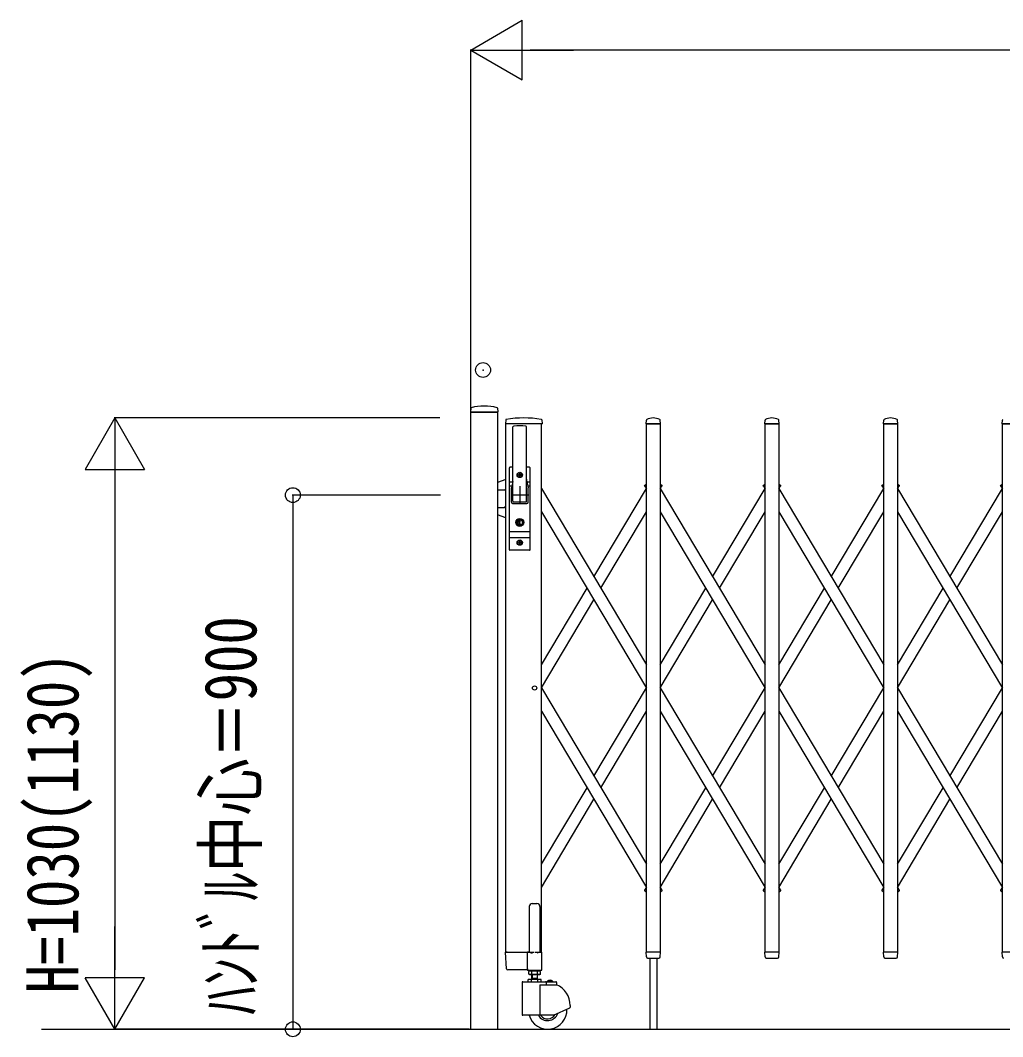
# Model space of a CAD drawing. Units: millimetres, scale not verified. Extents: x -16820 to 16820, y -11880 to 11880.
# Drawn here: x -4073 to -2418, y 5468 to 7180 of the extents above; entities that cross this region are included whole.
import ezdxf
from ezdxf.enums import TextEntityAlignment as Align

# ---------------------------------------------------------------- set-up
doc = ezdxf.new("R2010")
doc.units = ezdxf.units.MM
doc.header["$LTSCALE"] = 50
doc.header["$PDMODE"] = 32
doc.header["$PDSIZE"] = 25
for name, color, linetype in [('0-2_YKK_12', 2, 'Continuous'), ('0-3_YKK_13', 4, 'Continuous'), ('0-4_YKK_A1', 4, 'Continuous'), ('0-5_YKK_D', 6, 'Continuous')]:
    doc.layers.add(name, color=color, linetype=linetype)
doc.styles.add('ＭＳ ゴシック', font='')
doc.styles.get('ＭＳ ゴシック').set_extended_font_data('MS Gothic')

msp = doc.modelspace()

# ---------------------------------------------------------------- linework, layer by layer
at = {"layer": '0-2_YKK_12'}
for p, q in [((-3231.42, 6395), (-3231.42, 6365)), ((-3216.42, 6380), (-3246.42, 6380))]:
    msp.add_line(p, q, dxfattribs=at)
at = {"layer": '0-3_YKK_13'}
for p, q in [((-3314.05, 6526.39), (-3314.42, 6520.32)), ((-3268.79, 6526.39), (-3268.42, 6520.32)), ((-3268.72, 6520), (-3314.12, 6520)), ((-3255.03, 6506.65), (-3255.42, 6500.32)), ((-3194.22, 6500), (-3255.12, 6500)), ((-3242.92, 6370), (-3242.92, 6494.86)), ((-3219.92, 6370), (-3219.92, 6494.86)), ((-3194.31, 6506.65), (-3193.92, 6500.32)), ((-3018.42, 6500.32), (-3018.05, 6506.44)), ((-2994.72, 6500), (-3018.12, 6500)), ((-2994.42, 6500.32), (-2994.8, 6506.44)), ((-2818.42, 6500.32), (-2818.05, 6506.44)), ((-2794.72, 6500), (-2818.12, 6500)), ((-2794.42, 6500.32), (-2794.8, 6506.44)), ((-2618.42, 6500.32), (-2618.05, 6506.44)), ((-2594.72, 6500), (-2618.12, 6500)), ((-2594.42, 6500.32), (-2594.8, 6506.44)), ((-2418.42, 6500.32), (-2418.05, 6506.44)), ((-2394.72, 6500), (-2418.12, 6500)), ((-3248.92, 6288), (-3248.92, 6426)), ((-3242.92, 6427), (-3247.92, 6427)), ((-3244.42, 6427), (-3244.42, 6426.9)), ((-3214.92, 6427), (-3219.92, 6427)), ((-3213.92, 6288), (-3213.92, 6426)), ((-3254.92, 6406.45), (-3268.92, 6401.36)), ((-3232.74, 6414.44), (-3233.62, 6414.44)), ((-3230.1, 6413.56), (-3229.22, 6413.56)), ((-3268.92, 6389), (-3256.92, 6389)), ((-3254.92, 6387), (-3256.92, 6389)), ((-3248.92, 6402.2), (-3243.47, 6402.2)), ((-3248.92, 6395.5), (-3244.78, 6395.5)), ((-3245.42, 6368), (-3245.42, 6392)), ((-3243.29, 6403.1), (-3245.39, 6392.38)), ((-3219.55, 6403.1), (-3217.46, 6392.38)), ((-3219.38, 6402.2), (-3213.92, 6402.2)), ((-3218.07, 6395.5), (-3213.92, 6395.5)), ((-3217.42, 6368), (-3217.42, 6392)), ((-3020.39, 6394.3), (-3021.16, 6395.59)), ((-3020.81, 6396.96), (-3017.92, 6398.68)), ((-3020.39, 6394.3), (-3017.92, 6395.77)), ((-2994.92, 6398.68), (-2992.04, 6396.96)), ((-2994.92, 6395.77), (-2992.46, 6394.3)), ((-2992.46, 6394.3), (-2991.69, 6395.59)), ((-2820.39, 6394.3), (-2821.16, 6395.59)), ((-2820.81, 6396.96), (-2817.92, 6398.68)), ((-2820.39, 6394.3), (-2817.92, 6395.77)), ((-2794.92, 6398.68), (-2792.04, 6396.96)), ((-2794.92, 6395.77), (-2792.46, 6394.3)), ((-2792.46, 6394.3), (-2791.69, 6395.59)), ((-2620.39, 6394.3), (-2621.16, 6395.59)), ((-2620.81, 6396.96), (-2617.92, 6398.68)), ((-2620.39, 6394.3), (-2617.92, 6395.77)), ((-2594.92, 6398.68), (-2592.04, 6396.96)), ((-2594.92, 6395.77), (-2592.46, 6394.3)), ((-2592.46, 6394.3), (-2591.69, 6395.59)), ((-2420.39, 6394.3), (-2421.16, 6395.59)), ((-2420.81, 6396.96), (-2417.92, 6398.68)), ((-2420.39, 6394.3), (-2417.92, 6395.77)), ((-3268.92, 6359), (-3256.92, 6359)), ((-3254.92, 6361), (-3256.92, 6359)), ((-3243.42, 6366), (-3219.42, 6366)), ((-3241.42, 6368.5), (-3221.42, 6368.5)), ((-3254.92, 6341.55), (-3268.92, 6346.64)), ((-3232.32, 6335.75), (-3232.32, 6338.6)), ((-3230.52, 6338.6), (-3232.32, 6338.6)), ((-3230.52, 6335.5), (-3230.52, 6338.6)), ((-3232.32, 6335.75), (-3234.12, 6335)), ((-3234.12, 6333), (-3234.12, 6335)), ((-3232.32, 6332.25), (-3234.12, 6333)), ((-3232.32, 6329.4), (-3232.32, 6332.25)), ((-3230.52, 6329.4), (-3232.32, 6329.4)), ((-3231.84, 6334.68), (-3230.52, 6335.5)), ((-3231.84, 6333.32), (-3230.52, 6332.5)), ((-3230.52, 6329.4), (-3230.52, 6332.5)), ((-3248.92, 6318.5), (-3213.92, 6318.5)), ((-3248.92, 6308.5), (-3213.92, 6308.5)), ((-3214.92, 6287), (-3247.92, 6287)), ((-3232.74, 6300.44), (-3233.62, 6300.44)), ((-3230.1, 6299.56), (-3229.22, 6299.56)), ((-3020.39, 5715.7), (-3021.16, 5714.41)), ((-3020.81, 5713.04), (-3017.92, 5711.32)), ((-3020.39, 5715.7), (-3017.92, 5714.23)), ((-2994.92, 5714.23), (-2992.46, 5715.7)), ((-2994.92, 5711.32), (-2992.04, 5713.04)), ((-2992.46, 5715.7), (-2991.69, 5714.41)), ((-2820.39, 5715.7), (-2821.16, 5714.41)), ((-2820.81, 5713.04), (-2817.92, 5711.32)), ((-2820.39, 5715.7), (-2817.92, 5714.23)), ((-2794.92, 5714.23), (-2792.46, 5715.7)), ((-2794.92, 5711.32), (-2792.04, 5713.04)), ((-2792.46, 5715.7), (-2791.69, 5714.41)), ((-2620.39, 5715.7), (-2621.16, 5714.41)), ((-2620.81, 5713.04), (-2617.92, 5711.32)), ((-2620.39, 5715.7), (-2617.92, 5714.23)), ((-2594.92, 5714.23), (-2592.46, 5715.7)), ((-2594.92, 5711.32), (-2592.04, 5713.04)), ((-2592.46, 5715.7), (-2591.69, 5714.41)), ((-2420.39, 5715.7), (-2421.16, 5714.41)), ((-2420.81, 5713.04), (-2417.92, 5711.32)), ((-2420.39, 5715.7), (-2417.92, 5714.23)), ((-3215.42, 5686.8), (-3215.42, 5610.1)), ((-3210.42, 5691.8), (-3202.42, 5691.8)), ((-3197.42, 5686.8), (-3197.42, 5610.1)), ((-3253.66, 5581.88), (-3255.36, 5609.68)), ((-3252.87, 5610), (-3255.07, 5610)), ((-3218.72, 5609.5), (-3218.72, 5580.1)), ((-3218.61, 5581.88), (-3218.37, 5609.68)), ((-3217.67, 5610), (-3218.37, 5610)), ((-3215.42, 5610.1), (-3218.12, 5610.1)), ((-3215.42, 5610.1), (-3210.42, 5608.1)), ((-3197.42, 5610.1), (-3202.42, 5608.1)), ((-3194.72, 5610.1), (-3197.42, 5610.1)), ((-3194.12, 5580.1), (-3194.12, 5609.5)), ((-3017.97, 5602.29), (-3018.42, 5609.68)), ((-2994.72, 5610), (-3018.12, 5610)), ((-3017.97, 5602.29), (-3017.94, 5601.88)), ((-3015.95, 5600), (-2996.9, 5600)), ((-2994.9, 5601.88), (-2994.87, 5602.29)), ((-2994.87, 5602.29), (-2994.42, 5609.68)), ((-2817.97, 5602.29), (-2818.42, 5609.68)), ((-2794.72, 5610), (-2818.12, 5610)), ((-2817.97, 5602.29), (-2817.94, 5601.88)), ((-2815.95, 5600), (-2796.9, 5600)), ((-2794.9, 5601.88), (-2794.87, 5602.29)), ((-2794.87, 5602.29), (-2794.42, 5609.68)), ((-2617.97, 5602.29), (-2618.42, 5609.68)), ((-2594.72, 5610), (-2618.12, 5610)), ((-2617.97, 5602.29), (-2617.94, 5601.88)), ((-2615.95, 5600), (-2596.9, 5600)), ((-2594.9, 5601.88), (-2594.87, 5602.29)), ((-2594.87, 5602.29), (-2594.42, 5609.68)), ((-2417.97, 5602.29), (-2418.42, 5609.68)), ((-2394.72, 5610), (-2418.12, 5610)), ((-2417.97, 5602.29), (-2417.94, 5601.88)), ((-3251.17, 5580), (-3251.67, 5580)), ((-3218.92, 5580), (-3251.17, 5580)), ((-3218.61, 5581.88), (-3218.62, 5580.3)), ((-3218.12, 5579.5), (-3194.72, 5579.5))]:
    msp.add_line(p, q, dxfattribs=at)
for points in [[(-3233.62, 6414.44), (-3233.62, 6413.56), (-3232.74, 6413.56)], [(-3230.98, 6415.32), (-3230.98, 6416.2), (-3231.86, 6416.2), (-3231.86, 6415.32)], [(-3231.86, 6412.68), (-3231.86, 6411.8), (-3230.98, 6411.8), (-3230.98, 6412.68)], [(-3229.22, 6413.56), (-3229.22, 6414.44), (-3230.1, 6414.44)], [(-3230.98, 6301.32), (-3230.98, 6302.2), (-3231.86, 6302.2), (-3231.86, 6301.32)], [(-3233.62, 6300.44), (-3233.62, 6299.56), (-3232.74, 6299.56)], [(-3231.86, 6298.68), (-3231.86, 6297.8), (-3230.98, 6297.8), (-3230.98, 6298.68)], [(-3229.22, 6299.56), (-3229.22, 6300.44), (-3230.1, 6300.44)], [(-3252.87, 5610), (-3218.37, 5610), (-3218.37, 5609.68)], [(-3218.92, 5580), (-3218.92, 5580), (-3218.89, 5580), (-3218.68, 5580.12), (-3218.62, 5580.3)]]:
    msp.add_lwpolyline(points, dxfattribs=at)
for centre, radius in [((-3231.42, 6414), 4.5), ((-3231.42, 6414), 4), ((-3231.42, 6334), 6.7), ((-3231.42, 6334), 6.6), ((-3231.42, 6334), 5.3), ((-3231.42, 6334), 4.6), ((-3231.42, 6300), 4.5), ((-3231.42, 6300), 4)]:
    msp.add_circle(centre, radius, dxfattribs=at)
for centre, radius, start, end in [((-3313.05, 6526.33), 1, 104.06552, 176.5), ((-3291.42, 6440), 90, 75.93448, 104.06552), ((-3269.79, 6526.33), 1, 3.5, 75.93448), ((-3314.12, 6520.3), 0.3, 176.5, 270), ((-3268.72, 6520.3), 0.3, 270, 3.5), ((-3254.04, 6506.59), 1, 99.38883, 176.5), ((-3224.67, 6329), 181, 80.61117, 99.38883), ((-3195.31, 6506.59), 1, 3.5, 80.61117), ((-3006.42, 6486.11), 23.89, 62.3399, 117.6601), ((-2806.42, 6486.11), 23.89, 62.3399, 117.6601), ((-2606.42, 6486.11), 23.89, 62.3399, 117.6601), ((-3255.12, 6500.3), 0.3, 176.5, 270), ((-3241.42, 6494.86), 1.5, 97.31871, 180), ((-3231.42, 6417), 80, 82.68129, 97.31871), ((-3221.42, 6494.86), 1.5, 0, 82.68129), ((-3194.22, 6500.3), 0.3, 270, 3.5), ((-3018.12, 6500.3), 0.3, 176.5, 180), ((-3018.12, 6500.3), 0.3, 180, 270), ((-3017.05, 6506.38), 1, 117.6601, 176.5), ((-2995.8, 6506.38), 1, 3.5, 62.3399), ((-2994.72, 6500.3), 0.3, 270, 0), ((-2994.72, 6500.3), 0.3, 0, 3.5), ((-2818.12, 6500.3), 0.3, 176.5, 180), ((-2818.12, 6500.3), 0.3, 180, 270), ((-2817.05, 6506.38), 1, 117.6601, 176.5), ((-2795.8, 6506.38), 1, 3.5, 62.3399), ((-2794.72, 6500.3), 0.3, 270, 0), ((-2794.72, 6500.3), 0.3, 0, 3.5), ((-2618.12, 6500.3), 0.3, 176.5, 180), ((-2618.12, 6500.3), 0.3, 180, 270), ((-2617.05, 6506.38), 1, 117.6601, 176.5), ((-2595.8, 6506.38), 1, 3.5, 62.3399), ((-2594.72, 6500.3), 0.3, 270, 0), ((-2594.72, 6500.3), 0.3, 0, 3.5), ((-2418.12, 6500.3), 0.3, 176.5, 180), ((-2418.12, 6500.3), 0.3, 180, 270), ((-2417.05, 6506.38), 1, 117.6601, 176.5), ((-3247.92, 6426), 1, 90, 180), ((-3214.92, 6426), 1, 0, 90), ((-3262.92, 6406.93), 20, 348.95411, 0), ((-3232.74, 6415.32), 0.88, 270, 0), ((-3232.74, 6412.68), 0.88, 0, 90), ((-3230.1, 6415.32), 0.88, 180, 270), ((-3230.1, 6412.68), 0.88, 90, 180), ((-3199.92, 6406.93), 20, 180, 191.04589), ((-3243.42, 6392), 2, 168.95411, 180), ((-3219.42, 6392), 2, 0, 23.80355), ((-3020.3, 6396.1), 1, 120.76439, 210.76439), ((-2992.55, 6396.1), 1, 329.23561, 59.23561), ((-2820.3, 6396.1), 1, 120.76439, 210.76439), ((-2792.55, 6396.1), 1, 329.23561, 59.23561), ((-2620.3, 6396.1), 1, 120.76439, 210.76439), ((-2592.55, 6396.1), 1, 329.23561, 59.23561), ((-2420.3, 6396.1), 1, 120.76439, 210.76439), ((-3243.42, 6368), 2, 180, 270), ((-3241.42, 6370), 1.5, 180, 270), ((-3221.42, 6370), 1.5, 270, 0), ((-3219.42, 6368), 2, 270, 0), ((-3231.42, 6334), 0.8, 121.82137, 238.17863), ((-3247.92, 6288), 1, 180, 270), ((-3232.74, 6301.32), 0.88, 270, 0), ((-3232.74, 6298.68), 0.88, 0, 90), ((-3230.1, 6301.32), 0.88, 180, 270), ((-3230.1, 6298.68), 0.88, 90, 180), ((-3214.92, 6288), 1, 270, 0), ((-3020.3, 5713.9), 1, 149.23561, 239.23561), ((-2992.55, 5713.9), 1, 300.76439, 30.76439), ((-2820.3, 5713.9), 1, 149.23561, 239.23561), ((-2792.55, 5713.9), 1, 300.76439, 30.76439), ((-2620.3, 5713.9), 1, 149.23561, 239.23561), ((-2592.55, 5713.9), 1, 300.76439, 30.76439), ((-2420.3, 5713.9), 1, 149.23561, 239.23561), ((-3210.42, 5686.8), 5, 90, 180), ((-3202.42, 5686.8), 5, 0, 90), ((-3255.07, 5609.7), 0.3, 90, 183.5), ((-3218.12, 5609.5), 0.6, 90, 180), ((-3194.72, 5609.5), 0.6, 0, 90), ((-3018.12, 5609.7), 0.3, 90, 183.5), ((-3015.95, 5602), 2, 183.5, 270), ((-2996.9, 5602), 2, 270, 356.5), ((-2994.72, 5609.7), 0.3, 356.5, 90), ((-2818.12, 5609.7), 0.3, 90, 183.5), ((-2815.95, 5602), 2, 183.5, 270), ((-2796.9, 5602), 2, 270, 356.5), ((-2794.72, 5609.7), 0.3, 356.5, 90), ((-2618.12, 5609.7), 0.3, 90, 183.5), ((-2615.95, 5602), 2, 183.5, 270), ((-2596.9, 5602), 2, 270, 356.5), ((-2594.72, 5609.7), 0.3, 356.5, 90), ((-2418.12, 5609.7), 0.3, 90, 183.5), ((-2415.95, 5602), 2, 183.5, 270), ((-3251.67, 5582), 2, 183.5, 270), ((-3218.12, 5580.1), 0.6, 180, 270), ((-3194.72, 5580.1), 0.6, 270, 0)]:
    msp.add_arc(centre, radius, start, end, dxfattribs=at)
at = {"layer": '0-4_YKK_A1'}
for p, q in [((-3254.92, 5610), (-3254.92, 6500)), ((-3194.92, 6500), (-3254.92, 6500)), ((-3194.92, 5610), (-3194.92, 6500)), ((-3194.92, 6391.21), (-3017.92, 6093.87)), ((-3106.42, 6242.54), (-3017.92, 6391.21)), ((-3020.13, 6394.46), (-3017.92, 6395.77)), ((-3020.13, 6394.46), (-3017.92, 6390.75)), ((-2994.92, 6395.77), (-2992.71, 6394.46)), ((-2994.92, 6395.77), (-2992.71, 6394.46)), ((-2994.92, 6390.75), (-2992.71, 6394.46)), ((-2994.92, 6391.21), (-2817.92, 6093.87)), ((-2906.42, 6242.54), (-2817.92, 6391.21)), ((-2820.13, 6394.46), (-2817.92, 6395.77)), ((-2820.13, 6394.46), (-2817.92, 6390.75)), ((-2794.92, 6395.77), (-2792.71, 6394.46)), ((-2794.92, 6395.77), (-2792.71, 6394.46)), ((-2794.92, 6390.75), (-2792.71, 6394.46)), ((-2794.92, 6391.21), (-2617.92, 6093.87)), ((-2706.42, 6242.54), (-2617.92, 6391.21)), ((-2620.13, 6394.46), (-2617.92, 6395.77)), ((-2620.13, 6394.46), (-2617.92, 6390.75)), ((-2594.92, 6395.77), (-2592.71, 6394.46)), ((-2594.92, 6395.77), (-2592.71, 6394.46)), ((-2594.92, 6390.75), (-2592.71, 6394.46)), ((-2594.92, 6391.21), (-2417.92, 6093.87)), ((-2506.42, 6242.54), (-2417.92, 6391.21)), ((-2420.13, 6394.46), (-2417.92, 6395.77)), ((-2420.13, 6394.46), (-2417.92, 6390.75)), ((-3194.92, 6352.11), (-3017.92, 6054.77)), ((-3094.78, 6222.99), (-3017.92, 6352.11)), ((-2994.92, 6352.11), (-2817.92, 6054.77)), ((-2894.78, 6222.99), (-2817.92, 6352.11)), ((-2794.92, 6352.11), (-2617.92, 6054.77)), ((-2694.78, 6222.99), (-2617.92, 6352.11)), ((-2594.92, 6352.11), (-2417.92, 6054.77)), ((-2494.78, 6222.99), (-2417.92, 6352.11)), ((-3194.92, 6093.87), (-3118.06, 6222.99)), ((-2994.92, 6093.87), (-2918.06, 6222.99)), ((-2794.92, 6093.87), (-2718.06, 6222.99)), ((-2594.92, 6093.87), (-2518.06, 6222.99)), ((-3194.78, 6055), (-3106.42, 6203.44)), ((-2994.78, 6055), (-2906.42, 6203.44)), ((-2794.78, 6055), (-2706.42, 6203.44)), ((-2594.78, 6055), (-2506.42, 6203.44)), ((-3194.92, 6055.23), (-3017.92, 5757.89)), ((-3106.42, 5906.56), (-3017.92, 6055.23)), ((-2994.92, 6055.23), (-2817.92, 5757.89)), ((-2906.42, 5906.56), (-2817.92, 6055.23)), ((-2794.92, 6055.23), (-2617.92, 5757.89)), ((-2706.42, 5906.56), (-2617.92, 6055.23)), ((-2594.92, 6055.23), (-2417.92, 5757.89)), ((-2506.42, 5906.56), (-2417.92, 6055.23)), ((-3194.92, 6016.13), (-3017.92, 5718.79)), ((-3094.78, 5887.01), (-3017.92, 6016.13)), ((-2994.92, 6016.13), (-2817.92, 5718.79)), ((-2894.78, 5887.01), (-2817.92, 6016.13)), ((-2794.92, 6016.13), (-2617.92, 5718.79)), ((-2694.78, 5887.01), (-2617.92, 6016.13)), ((-2594.92, 6016.13), (-2417.92, 5718.79)), ((-2494.78, 5887.01), (-2417.92, 6016.13)), ((-3194.92, 5757.89), (-3118.06, 5887.01)), ((-2994.92, 5757.89), (-2918.06, 5887.01)), ((-2794.92, 5757.89), (-2718.06, 5887.01)), ((-2594.92, 5757.89), (-2518.06, 5887.01)), ((-3194.92, 5718.79), (-3106.42, 5867.46)), ((-2994.92, 5718.79), (-2906.42, 5867.46)), ((-2794.92, 5718.79), (-2706.42, 5867.46)), ((-2594.92, 5718.79), (-2506.42, 5867.46)), ((-3020.13, 5715.54), (-3017.92, 5719.25)), ((-3020.13, 5715.54), (-3017.92, 5714.23)), ((-2994.92, 5719.25), (-2992.71, 5715.54)), ((-2994.92, 5714.23), (-2992.71, 5715.54)), ((-2994.92, 5714.23), (-2992.71, 5715.54)), ((-2820.13, 5715.54), (-2817.92, 5719.25)), ((-2820.13, 5715.54), (-2817.92, 5714.23)), ((-2794.92, 5719.25), (-2792.71, 5715.54)), ((-2794.92, 5714.23), (-2792.71, 5715.54)), ((-2794.92, 5714.23), (-2792.71, 5715.54)), ((-2620.13, 5715.54), (-2617.92, 5719.25)), ((-2620.13, 5715.54), (-2617.92, 5714.23)), ((-2594.92, 5719.25), (-2592.71, 5715.54)), ((-2594.92, 5714.23), (-2592.71, 5715.54)), ((-2594.92, 5714.23), (-2592.71, 5715.54)), ((-2420.13, 5715.54), (-2417.92, 5719.25)), ((-2420.13, 5715.54), (-2417.92, 5714.23)), ((-3254.92, 5610), (-3207.32, 5610)), ((-3205.52, 5610), (-3194.92, 5610)), ((-3012.42, 5600), (-3012.42, 5480)), ((-3000.42, 5600), (-3000.42, 5480)), ((-3216.24, 5572.96), (-3214.92, 5572.2)), ((-3215.02, 5580), (-3215.02, 5578.2)), ((-3197.92, 5572.2), (-3214.92, 5572.2)), ((-3211.42, 5572.2), (-3211.42, 5564)), ((-3211.42, 5566), (-3201.42, 5566)), ((-3210.61, 5566), (-3211.42, 5564.6)), ((-3211.33, 5572.96), (-3211.33, 5577.44)), ((-3210.61, 5572.2), (-3210.61, 5566)), ((-3202.23, 5572.2), (-3202.23, 5566)), ((-3202.23, 5566), (-3201.42, 5564.6)), ((-3201.51, 5572.96), (-3201.51, 5577.44)), ((-3201.42, 5564), (-3201.42, 5572.2)), ((-3196.61, 5572.96), (-3197.92, 5572.2)), ((-3227.42, 5559), (-3227.42, 5504.5)), ((-3226.42, 5560), (-3170.42, 5560)), ((-3217.39, 5560), (-3217.39, 5564)), ((-3211.91, 5560), (-3211.91, 5564)), ((-3200.94, 5560), (-3200.94, 5564)), ((-3197.48, 5555), (-3197.48, 5503.5)), ((-3197.41, 5555), (-3169.42, 5555)), ((-3186.81, 5559), (-3186.81, 5555)), ((-3175.72, 5560.51), (-3185.12, 5560.51)), ((-3185.12, 5560), (-3185.12, 5560.51)), ((-3175.72, 5560), (-3185.12, 5560)), ((-3175.72, 5560), (-3175.72, 5560.51)), ((-3169.42, 5559), (-3169.42, 5555)), ((-3174.42, 5503.5), (-3147, 5516.29)), ((-3146.42, 5520.09), (-3146.42, 5517.19)), ((-3174.42, 5503.5), (-3226.42, 5503.5)), ((-4037.59, 5480), (233.08, 5480))]:
    msp.add_line(p, q, dxfattribs=at)
for points in [[(-3313.92, 5480), (-3313.92, 6520), (-3268.92, 6520), (-3268.92, 5480)], [(-3216.24, 5572.96), (-3216.24, 5577.44), (-3214.92, 5578.2)], [(-3215.02, 5578.2), (-3197.82, 5578.2), (-3197.82, 5580)], [(-3196.61, 5572.96), (-3196.61, 5577.44), (-3197.92, 5578.2), (-3214.92, 5578.2)], [(-3195.45, 5560), (-3195.45, 5564), (-3217.39, 5564)], [(-3182.52, 5562.15), (-3181.57, 5560.21), (-3180.42, 5559.59)], [(-3178.32, 5562.15), (-3179.27, 5560.21), (-3180.42, 5559.59)]]:
    msp.add_lwpolyline(points, dxfattribs=at)
for points in [[(-3017.92, 6500), (-2994.92, 6500), (-2994.92, 5610), (-3017.92, 5610)], [(-2817.92, 6500), (-2794.92, 6500), (-2794.92, 5610), (-2817.92, 5610)], [(-2617.92, 6500), (-2594.92, 6500), (-2594.92, 5610), (-2617.92, 5610)], [(-2417.92, 6500), (-2394.92, 6500), (-2394.92, 5610), (-2417.92, 5610)]]:
    msp.add_lwpolyline(points, close=True, dxfattribs=at)
msp.add_circle((-3206.42, 6055), 3.65, dxfattribs=at)
for centre, radius, start, end in [((-3213.78, 5573.86), 4.34, 55.61575, 124.38425), ((-3213.78, 5576.54), 4.34, 235.61575, 304.38425), ((-3206.42, 5561.96), 16.24, 72.41205, 107.58795), ((-3206.42, 5588.44), 16.24, 252.41205, 287.58795), ((-3199.06, 5573.86), 4.34, 55.61575, 124.38425), ((-3199.06, 5576.54), 4.34, 235.61575, 304.38425), ((-3226.42, 5559), 1, 90, 180), ((-3187.81, 5559), 1, 0, 90), ((-3180.42, 5555.95), 6.55, 44.12696, 135.87304), ((-3170.42, 5559), 1, 0, 90), ((-3184.42, 5520.09), 38, 0, 66.75044), ((-3147.42, 5517.19), 1, 295, 0), ((-3226.42, 5504.5), 1, 180, 270), ((-3184.42, 5512.5), 32.5, 196.07665, 2.6035), ((-3184.42, 5512.5), 18, 210, 341.53259), ((-3184.42, 5512.5), 15, 216.8699, 329.35772)]:
    msp.add_arc(centre, radius, start, end, dxfattribs=at)
at = {"layer": '0-5_YKK_D'}
for p, q in [((-3313.92, 7130), (-3227.32, 7180)), ((-3227.32, 7080), (-3227.32, 7180)), ((-3313.92, 6521), (-3313.92, 7131)), ((-3313.92, 7130), (-3227.32, 7080)), ((-3313.92, 7130), (-3140.72, 7130)), ((-798.92, 7130), (-3213.92, 7130)), ((-3913.92, 6510), (-3963.92, 6423.4)), ((-3365.92, 6510), (-3914.92, 6510)), ((-3913.92, 6510), (-3863.92, 6423.4)), ((-3913.92, 6510), (-3913.92, 6336.79)), ((-3963.92, 6423.4), (-3863.92, 6423.4)), ((-3913.92, 6410), (-3913.92, 5580)), ((-3364.92, 6380), (-3614.92, 6380)), ((-3613.92, 6380), (-3613.92, 5480)), ((-3913.92, 5480), (-3913.92, 5653.21)), ((-3913.92, 5480), (-3963.92, 5566.6)), ((-3863.92, 5566.6), (-3963.92, 5566.6)), ((-3913.92, 5480), (-3863.92, 5566.6)), ((-3316.92, 5480), (-3914.92, 5480)), ((-3316.92, 5480), (-3614.92, 5480))]:
    msp.add_line(p, q, dxfattribs=at)
for centre in [(-3613.92, 6380), (-3613.92, 5480)]:
    msp.add_circle(centre, 12.5, dxfattribs=at)
msp.add_point((-3293.29, 6590.8), dxfattribs=at)

# ---------------------------------------------------------------- texts
at = {"layer": '0-5_YKK_D', "style": 'ＭＳ ゴシック', "width": 0.8}
for s, p in [('ﾊﾝﾄﾞﾙ中心＝900', (-3648.92, 5504.4)), ('H=1030(1130)', (-3948.92, 5540.6))]:
    msp.add_text(s, height=87.98, rotation=90, dxfattribs=at).set_placement(p, align=Align.BOTTOM_LEFT)

doc.saveas('drawing.dxf')
